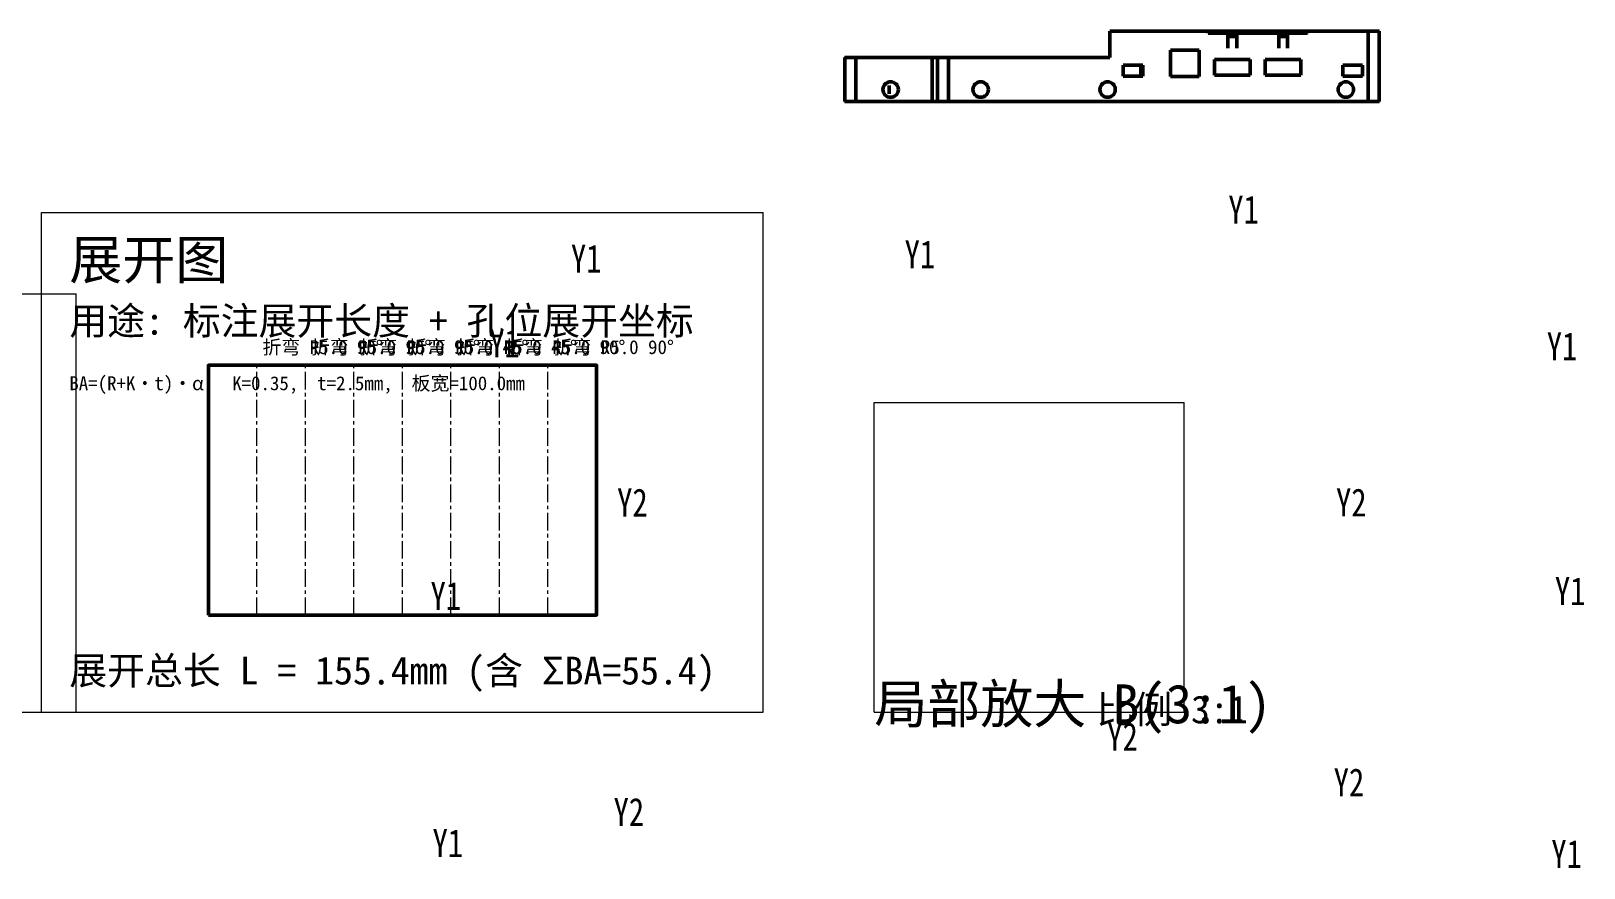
# Model space of a CAD drawing. Header units: metres. Extents: x 0 to 1100, y 0 to 777.
# Drawn here: x 243.1 to 522.8, y 402.6 to 553.3 of the extents above; entities that cross this region are included whole.
import ezdxf

# ---------------------------------------------------------------- set-up
doc = ezdxf.new("R2010")
doc.units = ezdxf.units.M
doc.linetypes.add('CENTER', pattern=[5.079999999999999, 3.175, -0.635, 0.635, -0.635])
for name, color, linetype, lineweight in [('CENTER', 1, 'CENTER', 18), ('DIM', 2, 'Continuous', 18), ('FRAME', 7, 'Continuous', 13), ('OUTLINE', 7, 'Continuous', 50), ('TECH', 5, 'Continuous', 13), ('TEXT', 7, 'Continuous', 13)]:
    doc.layers.add(name, color=color, linetype=linetype, lineweight=lineweight)
doc.layers.add('注释', color=5, linetype='Continuous')
doc.styles.add('SimSun', font='simsun.ttc')
doc.styles.add('字母和汉字', font='arial.ttf', dxfattribs={"width": 0.8})

msp = doc.modelspace()

# ---------------------------------------------------------------- linework, layer by layer
at = {"layer": 'CENTER'}
for p, q in [((283.7812162248301, 448.166), (283.7812162248301, 493.166)), ((292.5208108165534, 448.166), (292.5208108165534, 493.166)), ((301.2604054082767, 448.166), (301.2604054082767, 493.166)), ((310, 448.166), (310, 493.166)), ((318.7395945917233, 448.166), (318.7395945917233, 493.166)), ((327.4791891834466, 448.166), (327.4791891834466, 493.166)), ((336.2187837751662, 448.166), (336.2187837751662, 493.166))]:
    msp.add_line(p, q, dxfattribs=at)
at = {"layer": 'FRAME'}
for p, q in [((245, 520.6659999999998), (375, 520.6659999999998)), ((245, 430.666), (245, 520.6659999999998)), ((375, 430.666), (375, 520.6659999999998)), ((135, 506.0119199999999), (251.2191999999996, 506.0119199999999)), ((251.2191999999996, 430.666), (251.2191999999996, 506.0119199999999)), ((395, 486.4500000000001), (450.7839999999997, 486.4500000000001)), ((395, 430.666), (395, 486.4500000000001)), ((450.7839999999997, 430.666), (450.7839999999997, 486.4500000000001)), ((135, 430.666), (251.2191999999996, 430.666)), ((245, 430.666), (375, 430.666)), ((395, 430.666), (450.7839999999997, 430.666))]:
    msp.add_line(p, q, dxfattribs=at)
at = {"layer": 'OUTLINE'}
for p, q in [((455.1072000000022, 553.3494400000001), (437.4140000000008, 553.3494400000001)), ((437.4140000000008, 553.3494400000001), (437.4140000000008, 548.57824)), ((455.1072000000022, 553.3494400000001), (455.1072000000022, 552.9518400000001)), ((455.1072000000022, 552.9518400000001), (458.6856000000007, 552.9518400000001)), ((471.8064000000013, 553.3494400000001), (456.3000000000029, 553.3494400000001)), ((456.3000000000029, 553.3494400000001), (456.3000000000029, 552.9518400000001)), ((460.2760000000017, 552.9518400000001), (458.6856000000007, 552.9518400000001)), ((458.6856000000007, 552.9518400000001), (458.6856000000007, 550.28792)), ((460.2760000000017, 552.35544), (458.6856000000007, 552.35544)), ((460.2760000000017, 552.9518400000001), (467.8304000000026, 552.9518400000001)), ((460.2760000000017, 550.28792), (460.2760000000017, 552.9518400000001)), ((469.4207999999999, 552.9518400000001), (467.8304000000026, 552.9518400000001)), ((467.8304000000026, 552.9518400000001), (467.8304000000026, 550.28792)), ((469.4207999999999, 552.35544), (467.8304000000026, 552.35544)), ((469.4207999999999, 552.9518400000001), (472.999200000002, 552.9518400000001)), ((469.4207999999999, 550.28792), (469.4207999999999, 552.9518400000001)), ((471.8064000000013, 552.9518400000001), (471.8064000000013, 553.3494400000001)), ((483.9331999999995, 553.3494400000001), (472.999200000002, 553.3494400000001)), ((472.999200000002, 553.3494400000001), (472.999200000002, 552.9518400000001)), ((483.9331999999995, 540.6659999999998), (483.9331999999995, 553.3494400000001)), ((485.9212000000007, 553.3494400000001), (485.9212000000007, 540.6659999999998)), ((389.7020000000011, 540.6659999999998), (389.7020000000011, 548.57824)), ((391.6900000000023, 548.57824), (405.4072000000015, 548.57824)), ((391.6900000000023, 548.57824), (391.6900000000023, 540.6659999999998)), ((405.4072000000015, 540.6659999999998), (405.4072000000015, 548.57824)), ((406.4012000000001, 540.6659999999998), (406.4012000000001, 548.57824)), ((408.3892000000014, 548.57824), (437.4140000000008, 548.57824)), ((408.3892000000014, 548.57824), (408.3892000000014, 540.6659999999998)), ((448.3480000000018, 549.9300799999999), (448.3480000000018, 545.15888)), ((453.5168000000012, 549.9300799999999), (448.3480000000018, 549.9300799999999)), ((453.5168000000012, 545.15888), (453.5168000000012, 549.9300799999999)), ((439.7996000000022, 547.1866399999999), (439.7996000000022, 545.1986399999998)), ((443.3780000000006, 547.1866399999999), (439.7996000000022, 547.1866399999999)), ((442.9804000000004, 545.1986399999998), (442.9804000000004, 547.1866399999999)), ((443.3780000000006, 545.1986399999998), (443.3780000000006, 547.1866399999999)), ((462.7013600000028, 548.2203999999998), (456.2602399999996, 548.2203999999998)), ((456.2602399999996, 548.2203999999998), (456.2602399999996, 545.4053919999999)), ((462.7013600000028, 545.4053919999999), (462.7013600000028, 548.2203999999998)), ((471.8461600000009, 548.2203999999998), (465.4050400000015, 548.2203999999998)), ((465.4050400000015, 548.2203999999998), (465.4050400000015, 545.4053919999999)), ((471.8461600000009, 545.4053919999999), (471.8461600000009, 548.2203999999998)), ((479.3608000000022, 545.1986399999998), (479.3608000000022, 547.1866399999999)), ((479.3608000000022, 547.1866399999999), (482.9392000000007, 547.1866399999999)), ((482.9392000000007, 547.1866399999999), (482.9392000000007, 545.1986399999998)), ((397.6734824000014, 543.5649016), (397.6734824000014, 542.0611784)), ((439.7996000000022, 545.1986399999998), (443.3780000000006, 545.1986399999998)), ((448.3480000000018, 545.15888), (453.5168000000012, 545.15888)), ((456.2602399999996, 545.4053919999999), (462.7013600000028, 545.4053919999999)), ((465.4050400000015, 545.4053919999999), (471.8461600000009, 545.4053919999999)), ((482.9392000000007, 545.1986399999998), (479.3608000000022, 545.1986399999998)), ((391.6900000000023, 540.6659999999998), (405.4072000000015, 540.6659999999998)), ((408.3892000000014, 540.6659999999998), (483.9331999999995, 540.6659999999998))]:
    msp.add_line(p, q, dxfattribs=at)
msp.add_lwpolyline([(275.0416216331068, 448.166), (344.9583783668895, 448.166), (344.9583783668895, 493.166), (275.0416216331068, 493.166)], close=True, dxfattribs=at)
for centre in [(397.9323199999998, 542.81304), (414.1543999999994, 542.81304), (437.0164000000004, 542.81304), (479.9357296000017, 542.81304)]:
    msp.add_circle(centre, 1.3923952, dxfattribs=at)
for points in [[(456.3000000000029, 553.3494400000001), (456.2220704000029, 553.3494400000001), (456.1445383999999, 553.3494400000001), (456.0674040000012, 553.3494400000001), (455.9918600000019, 553.3494400000001), (455.9167135999997, 553.3494400000001), (455.8443504000024, 553.3494400000001), (455.7727823999994, 553.3494400000001), (455.7043952000022, 553.3494400000001), (455.6379960000013, 553.3494400000001), (455.5743800000018, 553.3494400000001), (455.5147400000023, 553.3494400000001), (455.4566904000021, 553.3494400000001), (455.4046048000018, 553.3494400000001), (455.3545072000016, 553.3494400000001), (455.3091808000026, 553.3494400000001), (455.2686256000016, 553.3494400000001), (455.2308536000018, 553.3494400000001), (455.1998408, 553.3494400000001), (455.1712136000024, 553.3494400000001), (455.1493456000026, 553.3494400000001), (455.1314536000027, 553.3494400000001), (455.1183328000006, 553.3494400000001), (455.1115736000029, 553.3494400000001), (455.1072000000022, 553.3494400000001)], [(472.999200000002, 553.3494400000001), (472.9948264000012, 553.3494400000001), (472.9880671999999, 553.3494400000001), (472.9749464000015, 553.3494400000001), (472.9570544000017, 553.3494400000001), (472.9351864000018, 553.3494400000001), (472.9065592000006, 553.3494400000001), (472.8755464000023, 553.3494400000001), (472.8377744000027, 553.3494400000001), (472.7972192000016, 553.3494400000001), (472.7518928000027, 553.3494400000001), (472.7017952000024, 553.3494400000001), (472.6497096000022, 553.3494400000001), (472.5916600000018, 553.3494400000001), (472.5320200000024, 553.3494400000001), (472.4684040000029, 553.3494400000001), (472.402004800002, 553.3494400000001), (472.3336176000012, 553.3494400000001), (472.2620496000018, 553.3494400000001), (472.1896864000009, 553.3494400000001), (472.1145400000023, 553.3494400000001), (472.0389959999993, 553.3494400000001), (471.9618616000007, 553.3494400000001), (471.8843296000014, 553.3494400000001), (471.8064000000013, 553.3494400000001)], [(485.9212000000007, 553.3494400000001), (485.9140432000022, 553.3494400000001), (485.9025127999994, 553.3494400000001), (485.8806447999996, 553.3494400000001), (485.8508247999998, 553.3494400000001), (485.8146431999994, 553.3494400000001), (485.7669311999999, 553.3494400000001), (485.7152432000002, 553.3494400000001), (485.6524224000023, 553.3494400000001), (485.5844328000022, 553.3494400000001), (485.5088888000028, 553.3494400000001), (485.4253927999998, 553.3494400000001), (485.3391136000028, 553.3494400000001), (485.2420992000008, 553.3494400000001), (485.1423016000008, 553.3494400000001), (485.0361424000001, 553.3494400000001), (484.9260071999997, 553.3494400000001), (484.8118960000029, 553.3494400000001), (484.6926160000002, 553.3494400000001), (484.571745600002, 553.3494400000001), (484.4468992000001, 553.3494400000001), (484.3204624000027, 553.3494400000001), (484.1924352000024, 553.3494400000001), (484.0632151999998, 553.3494400000001), (483.9331999999995, 553.3494400000001)], [(391.6900000000023, 548.57824), (391.559984800002, 548.57824), (391.4307647999995, 548.57824), (391.3027376000027, 548.57824), (391.1763008000016, 548.57824), (391.0514543999998, 548.57824), (390.9305840000016, 548.57824), (390.8113040000026, 548.57824), (390.6971928000021, 548.57824), (390.5870576000016, 548.57824), (390.480898400001, 548.57824), (390.3811008000012, 548.57824), (390.2840864000026, 548.57824), (390.197807200002, 548.57824), (390.1143112000026, 548.57824), (390.0387671999997, 548.57824), (389.9707775999996, 548.57824), (389.9079568000016, 548.57824), (389.856268800002, 548.57824), (389.8085568000023, 548.57824), (389.772375200002, 548.57824), (389.7425552000022, 548.57824), (389.7206872000024, 548.57824), (389.7091567999996, 548.57824), (389.7020000000011, 548.57824)], [(406.4012000000001, 548.57824), (406.397621600001, 548.57824), (406.3916576000011, 548.57824), (406.3809223999997, 548.57824), (406.3658136000013, 548.57824), (406.3479216000014, 548.57824), (406.3240656000016, 548.57824), (406.2982216000019, 548.57824), (406.2668112000029, 548.57824), (406.2326176000024, 548.57824), (406.1952431999998, 548.57824), (406.1534952000002, 548.57824), (406.1101568000013, 548.57824), (406.0616496000002, 548.57824), (406.0119496000008, 548.57824), (405.9586712000018, 548.57824), (405.9034047999994, 548.57824), (405.8465480000013, 548.57824), (405.7869080000019, 548.57824), (405.7264728000009, 548.57824), (405.6640496000001, 548.57824), (405.6008312000012, 548.57824), (405.5368176000011, 548.57824), (405.4720087999995, 548.57824), (405.4072000000015, 548.57824)], [(408.3892000000014, 548.57824), (408.2591848000012, 548.57824), (408.1299648000022, 548.57824), (408.0019376000018, 548.57824), (407.8755008000009, 548.57824), (407.7506544000025, 548.57824), (407.6297840000008, 548.57824), (407.5105040000017, 548.57824), (407.3963928000012, 548.57824), (407.2862576000007, 548.57824), (407.1800984000001, 548.57824), (407.0803008000002, 548.57824), (406.9832864000018, 548.57824), (406.8970072000012, 548.57824), (406.8135112000018, 548.57824), (406.7379672000025, 548.57824), (406.6699776000023, 548.57824), (406.6071568000008, 548.57824), (406.5554688000012, 548.57824), (406.5077568000015, 548.57824), (406.4715752000012, 548.57824), (406.4417552000014, 548.57824), (406.4198872000016, 548.57824), (406.4083568000024, 548.57824), (406.4012000000001, 548.57824)], [(389.7020000000011, 540.6659999999998), (389.7091567999996, 540.6659999999998), (389.7206872000024, 540.6659999999998), (389.7425552000022, 540.6659999999998), (389.772375200002, 540.6659999999998), (389.8085568000023, 540.6659999999998), (389.856268800002, 540.6659999999998), (389.9079568000016, 540.6659999999998), (389.9707775999996, 540.6659999999998), (390.0387671999997, 540.6659999999998), (390.1143112000026, 540.6659999999998), (390.197807200002, 540.6659999999998), (390.2840864000026, 540.6659999999998), (390.3811008000012, 540.6659999999998), (390.480898400001, 540.6659999999998), (390.5870576000016, 540.6659999999998), (390.6971928000021, 540.6659999999998), (390.8113040000026, 540.6659999999998), (390.9305840000016, 540.6659999999998), (391.0514543999998, 540.6659999999998), (391.1763008000016, 540.6659999999998), (391.3027376000027, 540.6659999999998), (391.4307647999995, 540.6659999999998), (391.559984800002, 540.6659999999998), (391.6900000000023, 540.6659999999998)], [(405.4072000000015, 540.6659999999998), (405.4720087999995, 540.6659999999998), (405.5368176000011, 540.6659999999998), (405.6008312000012, 540.6659999999998), (405.6640496000001, 540.6659999999998), (405.7264728000009, 540.6659999999998), (405.7869080000019, 540.6659999999998), (405.8465480000013, 540.6659999999998), (405.9034047999994, 540.6659999999998), (405.9586712000018, 540.6659999999998), (406.0119496000008, 540.6659999999998), (406.0616496000002, 540.6659999999998), (406.1101568000013, 540.6659999999998), (406.1534952000002, 540.6659999999998), (406.1952431999998, 540.6659999999998), (406.2326176000024, 540.6659999999998), (406.2668112000029, 540.6659999999998), (406.2982216000019, 540.6659999999998), (406.3240656000016, 540.6659999999998), (406.3479216000014, 540.6659999999998), (406.3658136000013, 540.6659999999998), (406.3809223999997, 540.6659999999998), (406.3916576000011, 540.6659999999998), (406.397621600001, 540.6659999999998), (406.4012000000001, 540.6659999999998)], [(406.4012000000001, 540.6659999999998), (406.4083568000024, 540.6659999999998), (406.4198872000016, 540.6659999999998), (406.4417552000014, 540.6659999999998), (406.4715752000012, 540.6659999999998), (406.5077568000015, 540.6659999999998), (406.5554688000012, 540.6659999999998), (406.6071568000008, 540.6659999999998), (406.6699776000023, 540.6659999999998), (406.7379672000025, 540.6659999999998), (406.8135112000018, 540.6659999999998), (406.8970072000012, 540.6659999999998), (406.9832864000018, 540.6659999999998), (407.0803008000002, 540.6659999999998), (407.1800984000001, 540.6659999999998), (407.2862576000007, 540.6659999999998), (407.3963928000012, 540.6659999999998), (407.5105040000017, 540.6659999999998), (407.6297840000008, 540.6659999999998), (407.7506544000025, 540.6659999999998), (407.8755008000009, 540.6659999999998), (408.0019376000018, 540.6659999999998), (408.1299648000022, 540.6659999999998), (408.2591848000012, 540.6659999999998), (408.3892000000014, 540.6659999999998)], [(483.9331999999995, 540.6659999999998), (484.0632151999998, 540.6659999999998), (484.1924352000024, 540.6659999999998), (484.3204624000027, 540.6659999999998), (484.4468992000001, 540.6659999999998), (484.571745600002, 540.6659999999998), (484.6926160000002, 540.6659999999998), (484.8118960000029, 540.6659999999998), (484.9260071999997, 540.6659999999998), (485.0361424000001, 540.6659999999998), (485.1423016000008, 540.6659999999998), (485.2420992000008, 540.6659999999998), (485.3391136000028, 540.6659999999998), (485.4253927999998, 540.6659999999998), (485.5088888000028, 540.6659999999998), (485.5844328000022, 540.6659999999998), (485.6524224000023, 540.6659999999998), (485.7152432000002, 540.6659999999998), (485.7669311999999, 540.6659999999998), (485.8146431999994, 540.6659999999998), (485.8508247999998, 540.6659999999998), (485.8806447999996, 540.6659999999998), (485.9025127999994, 540.6659999999998), (485.9140432000022, 540.6659999999998), (485.9212000000007, 540.6659999999998)]]:
    msp.add_spline(points, degree=3, dxfattribs=at)

# ---------------------------------------------------------------- texts
at = {"layer": 'DIM', "style": 'SimSun'}
for s, p in [('折弯 R5.0 90°', (284.7812162248301, 495.166)), ('折弯 R5.0 90°', (293.5208108165534, 495.166)), ('折弯 R5.0 90°', (302.2604054082767, 495.166)), ('折弯 R5.0 45°', (311, 495.166)), ('折弯 R5.0 45°', (319.7395945917233, 495.166)), ('折弯 R5.0 90°', (328.4791891834466, 495.166)), ('折弯 R5.0 90°', (337.2187837751662, 495.166))]:
    msp.add_text(s, height=2.5, dxfattribs=at).set_placement(p)
at = {"layer": 'TECH', "style": 'SimSun'}
msp.add_text('BA=(R+K·t)·α,  K=0.35,  t=2.5mm,  板宽=100.0mm', height=2.5, dxfattribs=at).set_placement((250, 488.666))
at = {"layer": 'TEXT', "style": 'SimSun'}
for s, height, p in [('展开图', 7, (250, 508.666)), ('用途: 标注展开长度 + 孔位展开坐标', 5, (250, 498.666)), ('展开总长 L = 155.4mm (含 ΣBA=55.4)', 5, (250, 435.666)), ('局部放大 B(3:1)', 7, (395, 428.666)), ('比例 3:1', 5, (435, 428.666))]:
    msp.add_text(s, height=height, dxfattribs=at).set_placement(p)
at = {"layer": '注释', "lineweight": -3, "char_height": 5.045893298117917, "width": 81.69916523695734, "attachment_point": 1, "style": '字母和汉字'}
for s, insert in [('{\\fSimSun|b0|i0|c134|p2;Y1}', (458.75692801876, 523.7288223688513)), ('{\\fSimSun|b0|i0|c134|p2;Y1}', (340.3556360665316, 514.8987913649962)), ('{\\fSimSun|b0|i0|c134|p2;Y1}', (400.4600207498297, 515.6530862709992)), ('{\\fSimSun|b0|i0|c134|p2;Y1}', (325.6403026719818, 499.6067223766672)), ('{\\fSimSun|b0|i0|c134|p2;Y1}', (516.1270362797624, 499.1024296263481)), ('{\\fSimSun|b0|i0|c134|p2;\\C6;Y2}', (348.6768711387922, 470.958099449566)), ('{\\fSimSun|b0|i0|c134|p2;\\C6;Y2}', (478.1681593184003, 470.9669090463642)), ('{\\fSimSun|b0|i0|c134|p2;Y1}', (315.0677107189804, 454.1193181258962)), ('{\\fSimSun|b0|i0|c134|p2;Y1}', (517.5884207193703, 454.9980520091913)), ('{\\fSimSun|b0|i0|c134|p2;\\C6;Y2}', (436.9651247596994, 428.7786398820484)), ('{\\fSimSun|b0|i0|c134|p2;\\C6;Y2}', (477.7439072755296, 420.5604103712262)), ('{\\fSimSun|b0|i0|c134|p2;\\C6;Y2}', (348.0386390904897, 415.2300427728921)), ('{\\fSimSun|b0|i0|c134|p2;Y1}', (315.4328304890514, 409.6037337586112)), ('{\\fSimSun|b0|i0|c134|p2;Y1}', (516.9443247761701, 407.6612888738491))]:
    msp.add_mtext(s, dxfattribs=dict(at, insert=insert))

doc.saveas('drawing.dxf')
